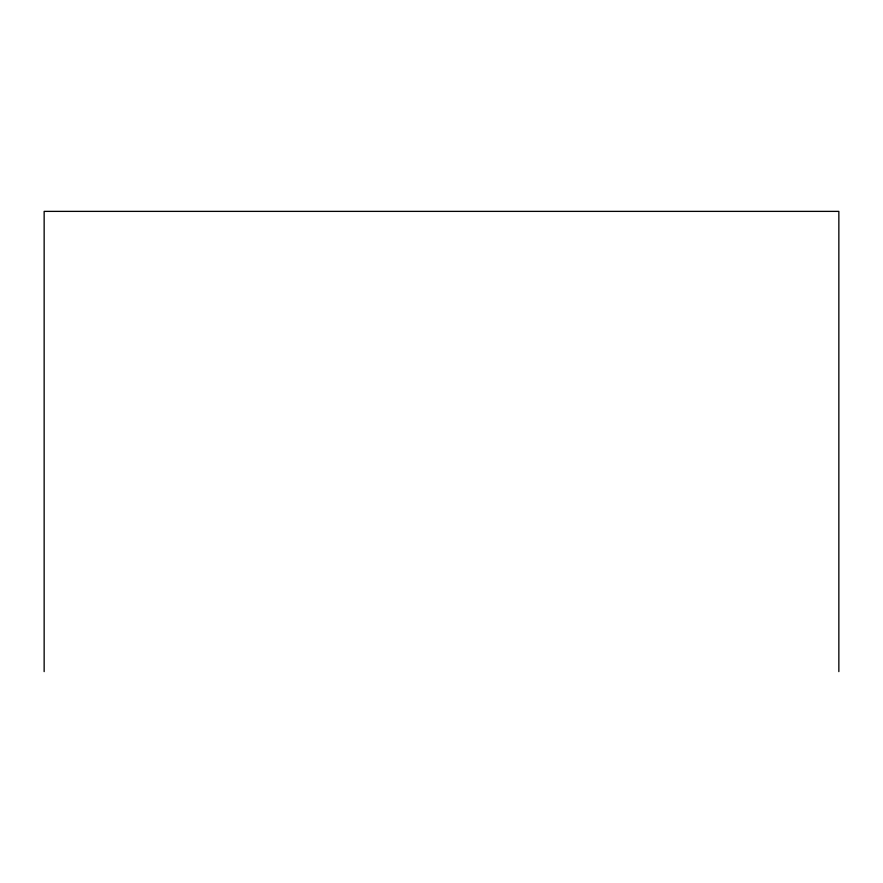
<?xml version="1.0" encoding="UTF-8"?>
<svg xmlns="http://www.w3.org/2000/svg" width="883" height="883" viewBox="0 0 883 883"><rect width="100%" height="100%" fill="white"/><g stroke="black" fill="none" stroke-linecap="round" stroke-linejoin="round"><path stroke-width="1.32" d="M838.85 671.621L838.85 211.379L44.15 211.379L44.15 671.621"/></g></svg>
